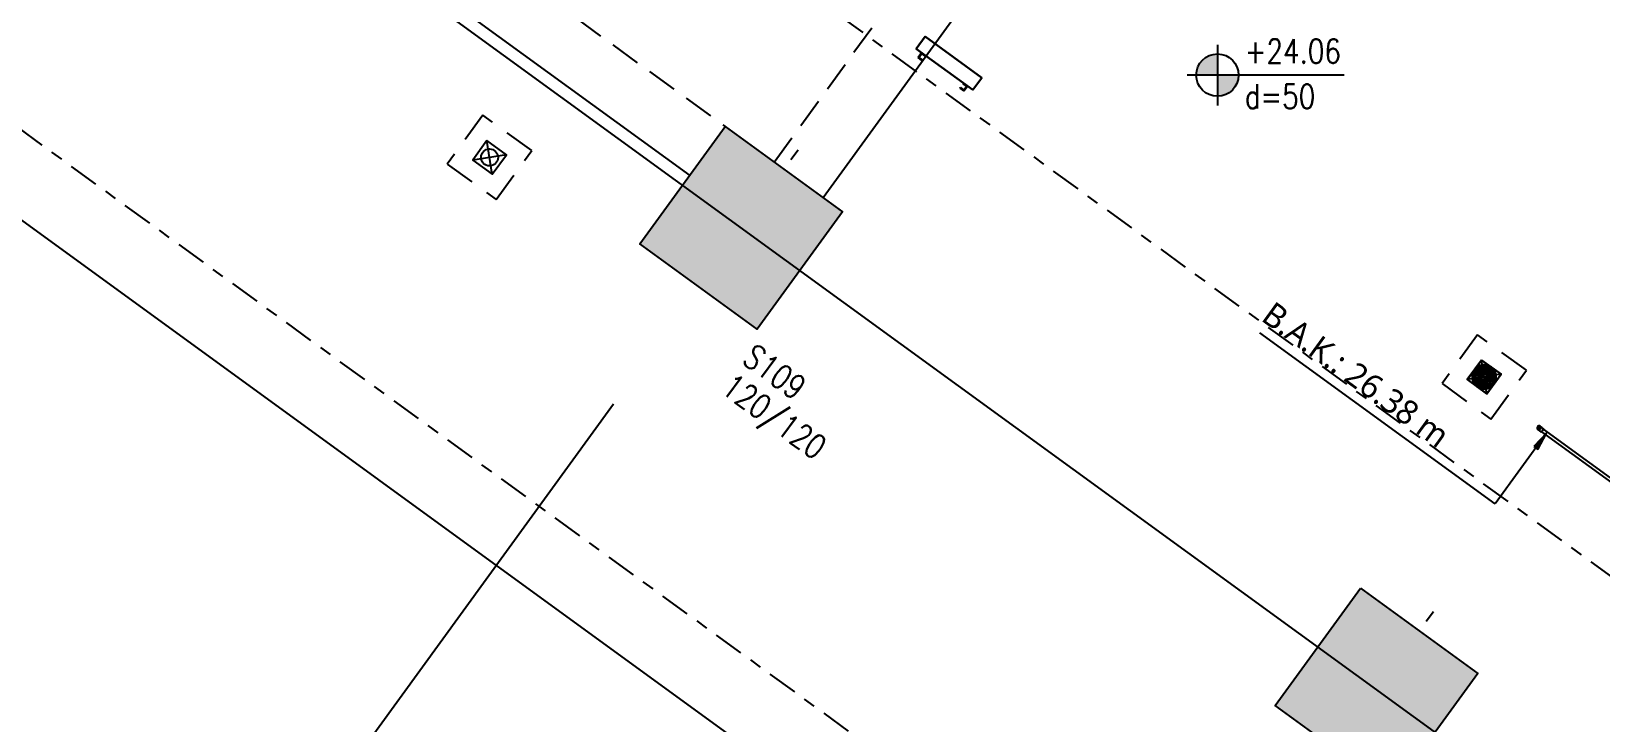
# Model space of a CAD drawing. Header units: inches. Extents: x 400392 to 401495, y 4543971 to 4544133.
# Drawn here: x 400756.69 to 400769.67, y 4544088.45 to 4544094.18 of the extents above; entities that cross this region are included whole.
import ezdxf

# ---------------------------------------------------------------- set-up
doc = ezdxf.new("R2010")
doc.units = ezdxf.units.IN
doc.header["$MEASUREMENT"] = 0
for name, pattern in [('AKS', [3, 2.5, -0.25, 0, -0.25]), ('CENTER', [2, 1.25, -0.25, 0.25, -0.25]), ('CIZGI', [0.4, 0.25, -0.15]), ('CONTINU', [0]), ('HIDDEN', [0.375, 0.25, -0.125])]:
    doc.linetypes.add(name, pattern=pattern)
doc.layers.add('A-DETL-GENF', color=92, linetype='Continuous', lineweight=9)
for name, color, linetype in [('aks prota', 2, 'AKS'), ('kiriş prota', 6, 'Continuous'), ('kolon prota', 1, 'Continuous'), ('kolon tarama prota', 252, 'Continuous'), ('lkolon prota', 4, 'Continuous'), ('PRT-MI-a_fit_drainage', 10, 'Continuous'), ('skesit prota', 7, 'Continuous'), ('st-s_level (kot)', 6, 'Continuous'), ('st-s_levelmark (kot işareti)', 4, 'Continuous'), ('tkolon prota', 6, 'Continuous')]:
    doc.layers.add(name, color=color, linetype=linetype)
doc.styles.add('OLCU', font='romanstw.shx')
doc.styles.add('Segoe UI Light_1', font='', dxfattribs={"height": 200})
doc.styles.add('tkolon', font='romanstw.shx')
doc.styles.get('Segoe UI Light_1').set_extended_font_data('Segoe UI Light')

# ---------------------------------------------------------------- blocks, each defined once
blk = doc.blocks.new('+24.06 mekanik')
at = {"layer": 'kolon tarama prota'}
blk.add_hatch(color=253, dxfattribs=at).paths.add_polyline_path([(15424, 164487), (15405, 164337), (15444, 164337)], flags=0)
at = {"layer": 'kolon tarama prota', "color": 253}
for p, q in [((14833, 164662), (14633, 164662)), ((14633, 164662), (14633, 164462)), ((14633, 164462), (14633, 164662)), ((14633, 164662), (14833, 164662)), ((14633, 164662), (14633, 164662)), ((14728, 164655), (14728, 164641)), ((14728, 164641), (14728, 164655)), ((14728, 164655), (14728, 164655)), ((14728, 164641), (14728, 164641)), ((14728, 164625), (14728, 164611)), ((14728, 164611), (14728, 164625)), ((14728, 164625), (14728, 164625)), ((14728, 164611), (14728, 164611)), ((14728, 164595), (14728, 164581)), ((14728, 164581), (14728, 164595)), ((14728, 164595), (14728, 164595)), ((14728, 164581), (14728, 164581)), ((14738, 164641), (14738, 164655)), ((14738, 164655), (14738, 164641)), ((14738, 164655), (14738, 164655)), ((14738, 164641), (14738, 164641)), ((14738, 164611), (14738, 164625)), ((14738, 164625), (14738, 164611)), ((14738, 164625), (14738, 164625)), ((14738, 164611), (14738, 164611)), ((14738, 164581), (14738, 164595)), ((14738, 164595), (14738, 164581)), ((14738, 164595), (14738, 164595)), ((14738, 164581), (14738, 164581)), ((14833, 164462), (14833, 164662)), ((14833, 164662), (14833, 164462)), ((14833, 164662), (14833, 164662)), ((14633, 164462), (14833, 164462)), ((14833, 164462), (14633, 164462)), ((14633, 164462), (14633, 164462)), ((14653, 164567), (14640, 164567)), ((14640, 164567), (14653, 164567)), ((14640, 164567), (14640, 164567)), ((14640, 164557), (14653, 164557)), ((14653, 164557), (14640, 164557)), ((14640, 164557), (14640, 164557)), ((14653, 164567), (14653, 164567)), ((14653, 164557), (14653, 164557)), ((14683, 164567), (14670, 164567)), ((14670, 164567), (14683, 164567)), ((14670, 164567), (14670, 164567)), ((14670, 164557), (14683, 164557)), ((14683, 164557), (14670, 164557)), ((14670, 164557), (14670, 164557)), ((14683, 164567), (14683, 164567)), ((14683, 164557), (14683, 164557)), ((14713, 164567), (14700, 164567)), ((14700, 164567), (14713, 164567)), ((14700, 164567), (14700, 164567)), ((14700, 164557), (14713, 164557)), ((14713, 164557), (14700, 164557)), ((14700, 164557), (14700, 164557)), ((14713, 164567), (14713, 164567)), ((14713, 164557), (14713, 164557)), ((14728, 164542), (14728, 164529)), ((14728, 164529), (14728, 164542)), ((14728, 164542), (14728, 164542)), ((14728, 164529), (14728, 164529)), ((14728, 164512), (14728, 164498)), ((14728, 164498), (14728, 164512)), ((14728, 164512), (14728, 164512)), ((14728, 164498), (14728, 164498)), ((14728, 164482), (14728, 164468)), ((14728, 164468), (14728, 164482)), ((14728, 164482), (14728, 164482)), ((14728, 164468), (14728, 164468)), ((14738, 164529), (14738, 164542)), ((14738, 164542), (14738, 164529)), ((14738, 164542), (14738, 164542)), ((14738, 164529), (14738, 164529)), ((14738, 164498), (14738, 164512)), ((14738, 164512), (14738, 164498)), ((14738, 164512), (14738, 164512)), ((14738, 164498), (14738, 164498)), ((14738, 164468), (14738, 164482)), ((14738, 164482), (14738, 164468)), ((14738, 164482), (14738, 164482)), ((14738, 164468), (14738, 164468)), ((14766, 164567), (14752, 164567)), ((14752, 164567), (14766, 164567)), ((14752, 164567), (14752, 164567)), ((14752, 164557), (14766, 164557)), ((14766, 164557), (14752, 164557)), ((14752, 164557), (14752, 164557)), ((14766, 164567), (14766, 164567)), ((14766, 164557), (14766, 164557)), ((14796, 164567), (14783, 164567)), ((14783, 164567), (14796, 164567)), ((14783, 164567), (14783, 164567)), ((14783, 164557), (14796, 164557)), ((14796, 164557), (14783, 164557)), ((14783, 164557), (14783, 164557)), ((14796, 164567), (14796, 164567)), ((14796, 164557), (14796, 164557)), ((14826, 164567), (14813, 164567)), ((14813, 164567), (14826, 164567)), ((14813, 164567), (14813, 164567)), ((14813, 164557), (14826, 164557)), ((14826, 164557), (14813, 164557)), ((14813, 164557), (14813, 164557)), ((14826, 164567), (14826, 164567)), ((14826, 164557), (14826, 164557)), ((14833, 164462), (14833, 164462)), ((15331, 164487), (15331, 164487)), ((15364, 164487), (15364, 164487)), ((15383, 164503), (15365, 164503)), ((15365, 164470), (15383, 164470)), ((18152, 164500), (15383, 164500)), ((15383, 164473), (18152, 164473)), ((15424, 164487), (15405, 164337)), ((15444, 164337), (15424, 164487)), ((15424, 164487), (15424, 163767)), ((15405, 164337), (15444, 164337)), ((9913, 164120), (9333, 164120)), ((9333, 164120), (9333, 163995)), ((9333, 163995), (9333, 164120)), ((9333, 164120), (9913, 164120)), ((9333, 164120), (9333, 164120)), ((9913, 163995), (9913, 164120)), ((9913, 164120), (9913, 163995)), ((9913, 164120), (9913, 164120)), ((9333, 163995), (9913, 163995)), ((9913, 163995), (9333, 163995)), ((9333, 163995), (9333, 163995)), ((9428, 163995), (9388, 163995)), ((9388, 163995), (9388, 163945)), ((9388, 163945), (9388, 163995)), ((9388, 163995), (9428, 163995)), ((9388, 163995), (9388, 163995)), ((9388, 163945), (9428, 163945)), ((9428, 163945), (9388, 163945)), ((9388, 163945), (9388, 163945)), ((9393, 163950), (9393, 163990)), ((9393, 163990), (9428, 163990)), ((9428, 163990), (9393, 163990)), ((9393, 163990), (9393, 163950)), ((9393, 163990), (9393, 163990)), ((9428, 163950), (9393, 163950)), ((9393, 163950), (9428, 163950)), ((9393, 163950), (9393, 163950)), ((9428, 163990), (9428, 163995)), ((9428, 163995), (9428, 163990)), ((9428, 163995), (9428, 163995)), ((9428, 163990), (9428, 163990)), ((9428, 163945), (9428, 163950)), ((9428, 163950), (9428, 163945)), ((9428, 163950), (9428, 163950)), ((9428, 163945), (9428, 163945)), ((9858, 163995), (9818, 163995)), ((9818, 163995), (9818, 163990)), ((9818, 163990), (9818, 163995)), ((9818, 163995), (9858, 163995)), ((9818, 163995), (9818, 163995)), ((9818, 163990), (9853, 163990)), ((9853, 163990), (9818, 163990)), ((9818, 163990), (9818, 163990)), ((9853, 163950), (9818, 163950)), ((9818, 163950), (9818, 163945)), ((9818, 163945), (9818, 163950)), ((9818, 163950), (9853, 163950)), ((9818, 163950), (9818, 163950)), ((9818, 163945), (9858, 163945)), ((9858, 163945), (9818, 163945)), ((9818, 163945), (9818, 163945)), ((9853, 163990), (9853, 163950)), ((9853, 163950), (9853, 163990)), ((9853, 163990), (9853, 163990)), ((9853, 163950), (9853, 163950)), ((9858, 163945), (9858, 163995)), ((9858, 163995), (9858, 163945)), ((9858, 163995), (9858, 163995)), ((9858, 163945), (9858, 163945)), ((9913, 163995), (9913, 163995)), ((15424, 163767), (13016, 163767))]:
    blk.add_line(p, q, dxfattribs=at)
at = {"layer": 'kolon tarama prota', "color": 253, "flags": 128}
for points in [[(15365, 164503), (15353, 164503), (15348, 164503), (15348, 164503)], [(15348, 164470), (15352, 164470), (15363, 164470), (15365, 164470)]]:
    blk.add_lwpolyline(points, dxfattribs=at)
at = {"layer": 'kolon tarama prota', "color": 253}
for centre, radius, start, end in [((14733, 164562), 100, 90, 270), ((14733, 164562), 100, 90, 270), ((14733, 164562), 93.3, 93.0709, 176.9291), ((14733, 164562), 93.3, 93.0709, 176.9291), ((14733, 164562), 90, 90, 270), ((14733, 164562), 90, 90, 270), ((14733, 164562), 80, 93.5833, 176.4167), ((14733, 164562), 80, 93.5833, 176.4167), ((14733, 164562), 63.3, 94.5281, 175.4719), ((14733, 164562), 63.3, 94.5281, 175.4719), ((14733, 164562), 50, 95.7392, 174.2608), ((14733, 164562), 50, 95.7392, 174.2608), ((14733, 164562), 45, 0, 180), ((14733, 164562), 35, 90, 270), ((14733, 164562), 35, 90, 270), ((14733, 164562), 33.3, 98.6269, 171.3731), ((14733, 164562), 33.3, 98.6269, 171.3731), ((14733, 164562), 20, 104.4775, 165.5225), ((14733, 164562), 20, 104.4775, 165.5225), ((14733, 164562), 100, 270, 90), ((14733, 164562), 100, 270, 90), ((14733, 164562), 90, 270, 90), ((14733, 164562), 90, 270, 90), ((14733, 164584), 22.5, 270, 90), ((14733, 164562), 35, 270, 90), ((14733, 164562), 35, 270, 90), ((14733, 164562), 93.3, 3.0709, 86.9291), ((14733, 164562), 93.3, 3.0709, 86.9291), ((14733, 164562), 80, 3.5833, 86.4167), ((14733, 164562), 80, 3.5833, 86.4167), ((14733, 164562), 63.3, 4.5281, 85.4719), ((14733, 164562), 63.3, 4.5281, 85.4719), ((14733, 164562), 50, 5.7392, 84.2608), ((14733, 164562), 50, 5.7392, 84.2608), ((14733, 164562), 33.3, 8.6269, 81.3731), ((14733, 164562), 33.3, 8.6269, 81.3731), ((14733, 164562), 20, 14.4775, 75.5225), ((14733, 164562), 20, 14.4775, 75.5225), ((14733, 164562), 93.3, 183.0709, 266.9291), ((14733, 164562), 93.3, 183.0709, 266.9291), ((14733, 164562), 80, 183.5833, 266.4167), ((14733, 164562), 80, 183.5833, 266.4167), ((14733, 164562), 63.3, 184.5281, 265.4719), ((14733, 164562), 63.3, 184.5281, 265.4719), ((14733, 164562), 50, 185.7392, 264.2608), ((14733, 164562), 50, 185.7392, 264.2608), ((14733, 164562), 45, 180, 0), ((14733, 164562), 33.3, 188.6269, 261.3731), ((14733, 164562), 33.3, 188.6269, 261.3731), ((14733, 164539), 22.5, 90, 270), ((14733, 164562), 20, 194.4775, 255.5225), ((14733, 164562), 20, 194.4775, 255.5225), ((14733, 164562), 33.3, 278.6269, 351.3731), ((14733, 164562), 20, 284.4775, 345.5225), ((14733, 164562), 63.3, 274.5281, 355.4719), ((14733, 164562), 50, 275.7392, 354.2608), ((14733, 164562), 93.3, 273.0709, 356.9291), ((14733, 164562), 80, 273.5833, 356.4167), ((14733, 164562), 50, 275.7392, 354.2608), ((14733, 164562), 63.3, 274.5281, 355.4719), ((14733, 164562), 80, 273.5833, 356.4167), ((14733, 164562), 93.3, 273.0709, 356.9291), ((14733, 164562), 20, 284.4775, 345.5225), ((14733, 164562), 33.3, 278.6269, 351.3731), ((15348, 164487), 16.3, 0, 180), ((15348, 164487), 16.3, 180, 0), ((15347, 164486), 13.3, 0, 180), ((15347, 164486), 13.3, 180, 0), ((15347, 164480), 6.67, 90, 270), ((15347, 164493), 6.67, 270, 90)]:
    blk.add_arc(centre, radius, start, end, dxfattribs=at)
for major_axis, start_param, end_param in [((0, 16.3), 4.71239, 7.853983), ((0, 13.3), 4.712389, 6.283185), ((0, 13.3), 0, 1.570796), ((0, 13.3), 3.141593, 4.712389), ((0, 13.3), 1.570796, 3.141593), ((0, 16.3), 1.570798, 4.71239)]:
    blk.add_ellipse((15383, 164487), major_axis=major_axis, ratio=0.010017, start_param=start_param, end_param=end_param, dxfattribs=at)
at = {"layer": 'kolon tarama prota', "color": 253, "style": 'Segoe UI Light_1'}
blk.add_text('B.A.K.: 26.38 m', height=200, dxfattribs=at).set_placement((12953, 163853))
blk = doc.blocks.new('YER SUZGECI_20x20')
at = {"color": 2}
blk.add_lwpolyline([(-20, 0), (0, 0), (0, 20), (-20, 20)], close=True, dxfattribs=at)
for points in [[(0, 20), (-20, 0)], [(-20, 20), (0, 0)]]:
    blk.add_lwpolyline(points, dxfattribs=at)
blk.add_circle((-10, 10), 7, dxfattribs=at)
blk = doc.blocks.new('PLAN_KOT')
at = {"layer": 'st-s_levelmark (kot işareti)'}
h = blk.add_hatch(color=256, dxfattribs=at)
h.paths.add_polyline_path([(0, 17.5, 0.414214), (-17.5, 0), (0, 0)])
h.paths.add_polyline_path([(17.5, 0), (0, 0), (0, -17.5, 0.414214)])
for p, q in [((0, 25), (0, -25)), ((105, 0), (-25, 0))]:
    blk.add_line(p, q, dxfattribs=at)
blk.add_circle((0, 0), 17.5, dxfattribs=at)
at = {"layer": 'st-s_level (kot)', "color": 6, "style": 'OLCU', "width": 0.8}
for tag, p in [('KOT', (22.7, 9.8)), ('DÖŞEME_KALINLIĞI', (22.7, -27.6))]:
    blk.add_attdef(tag, p, '', height=20, dxfattribs=at)

msp = doc.modelspace()

# ---------------------------------------------------------------- hatches: boundary and pattern name
at = {"layer": 'kolon tarama prota'}
h = msp.add_hatch(color=256, dxfattribs=at)
h.dxf.hatch_style = 1
h.paths.add_polyline_path([(400762.429, 4544093.387), (400763.4, 4544092.681), (400762.694, 4544091.71), (400761.723, 4544092.416)])
h = msp.add_hatch(color=256, dxfattribs=at)
h.dxf.hatch_style = 1
h.paths.add_polyline_path([(400767.687, 4544089.566), (400768.658, 4544088.861), (400767.953, 4544087.89), (400766.982, 4544088.595)])

# ---------------------------------------------------------------- linework, layer by layer
at = {"layer": 'aks prota', "ltscale": 10}
for p, q in [((400746.809, 4544070.867), (400774.258, 4544108.648)), ((400752.067, 4544067.046), (400779.517, 4544104.827)), ((400829.048, 4544044.243), (400753.544, 4544099.1)), ((400819.337, 4544047.034), (400751.516, 4544096.309))]:
    msp.add_line(p, q, dxfattribs=at)
at = {"layer": 'kiriş prota', "linetype": 'HIDDEN'}
for points in [[(400762.833, 4544093.093), (400766.184, 4544097.704)], [(400757.858, 4544096.708), (400762.429, 4544093.387)]]:
    msp.add_lwpolyline(points, dxfattribs=at)
at = {"layer": 'kiriş prota'}
for points in [[(400763.238, 4544092.799), (400766.588, 4544097.41)], [(400757.564, 4544096.303), (400762.135, 4544092.982)]]:
    msp.add_lwpolyline(points, dxfattribs=at)
at = {"layer": 'kolon prota', "color": 1}
for points in [[(400762.429, 4544093.387), (400763.4, 4544092.681), (400762.694, 4544091.71), (400761.723, 4544092.416)], [(400767.687, 4544089.566), (400768.658, 4544088.861), (400767.953, 4544087.89), (400766.982, 4544088.595)]]:
    msp.add_lwpolyline(points, close=True, dxfattribs=at)
at = {"layer": 'PRT-MI-a_fit_drainage', "color": 2, "linetype": 'CIZGI'}
for points in [[(400760.422, 4544093.482), (400760.128, 4544093.077), (400760.533, 4544092.783), (400760.827, 4544093.188)], [(400768.656, 4544091.664), (400768.362, 4544091.26), (400768.766, 4544090.966), (400769.06, 4544091.37)]]:
    msp.add_lwpolyline(points, close=True, dxfattribs=at)
at = {"layer": 'skesit prota', "linetype": 'CENTER', "ltscale": 0.2}
for points in [[(400753.13, 4544101.747), (400789.894, 4544075.036), (400789.762, 4544075.874), (400789.233, 4544075.146)], [(400750.34, 4544097.907), (400798.66, 4544062.801)], [(400750.34, 4544097.907), (400798.66, 4544062.801)]]:
    msp.add_lwpolyline(points, dxfattribs=at)

# ---------------------------------------------------------------- block references
at = {"layer": 'A-DETL-GENF', "xscale": 0.001, "yscale": 0.001, "zscale": 0.001, "rotation": 323.9999999999982}
msp.add_blockref('+24.06 mekanik', (400660.065, 4543966.842), dxfattribs=at)
at = {"layer": 'PRT-MI-a_fit_drainage', "color": 2, "xscale": 0.01, "yscale": 0.01, "zscale": 0.01}
for p, rotation in [((400760.338, 4544093.11), 234.0072123174398), ((400768.571, 4544091.293), 234.000000000131)]:
    msp.add_blockref('YER SUZGECI_20x20', p, dxfattribs=dict(at, rotation=rotation))
at = {"layer": 'st-s_level (kot)', "linetype": 'CONTINU', "ltscale": 0.1, "xscale": 0.01, "yscale": 0.01, "zscale": 0.01}
msp.add_blockref('PLAN_KOT', (400766.503, 4544093.813), dxfattribs=at).add_auto_attribs({'KOT': '+24.06', 'DÖŞEME_KALINLIĞI': 'd=50'})

# ---------------------------------------------------------------- texts
at = {"layer": 'lkolon prota', "style": 'tkolon', "width": 0.8}
msp.add_text('120/120', height=0.2, rotation=324, dxfattribs=at).set_placement((400762.382, 4544091.194))
at = {"layer": 'tkolon prota', "style": 'tkolon', "width": 0.8}
msp.add_text('S109', height=0.2, rotation=324, dxfattribs=at).set_placement((400762.558, 4544091.437))

doc.saveas('drawing.dxf')
